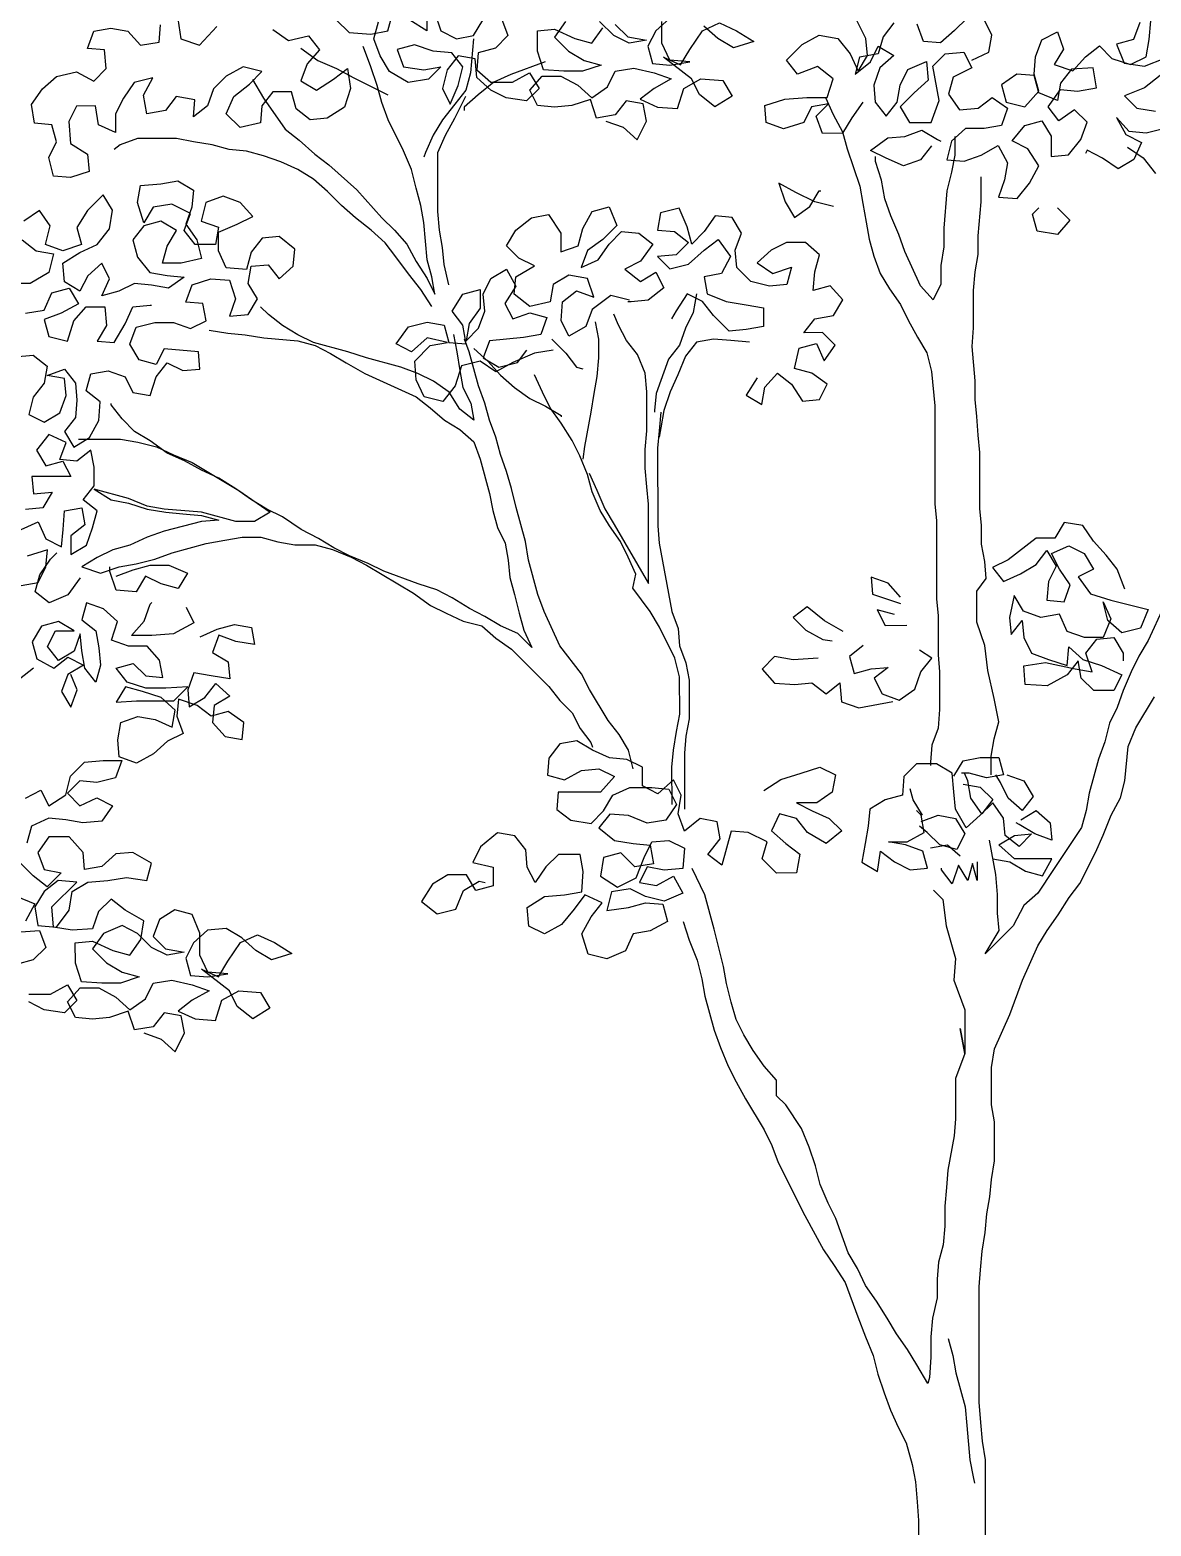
# Model space of a CAD drawing. Header units: metres. Extents: x 2.7 to 23.1, y -0.5 to 9.6.
# Drawn here: x 17.291 to 19.921, y 3.102 to 6.611 of the extents above; entities that cross this region are included whole.
import ezdxf

# ---------------------------------------------------------------- set-up
doc = ezdxf.new("R2010")
doc.units = ezdxf.units.M
doc.layers.add('ceco.net 89', color=7, linetype='Continuous')

msp = doc.modelspace()

# ---------------------------------------------------------------- linework, layer by layer
at = {"layer": 'ceco.net 89'}
for points in [[(17.6379, 6.637), (17.6452, 6.5896), (17.689, 6.575), (17.7292, 6.6188)], [(18.0103, 6.6337), (18.0395, 6.6045), (18.0906, 6.6009), (18.1308, 6.6083), (18.1417, 6.6484)], [(18.3973, 6.6377), (18.4119, 6.5976), (18.3828, 6.5683), (18.3426, 6.5573), (18.339, 6.5172), (18.3719, 6.488), (18.423, 6.488), (18.4631, 6.51), (18.4851, 6.4735), (18.4559, 6.4443), (18.4084, 6.4515), (18.3719, 6.4697), (18.339, 6.4989), (18.3353, 6.5427), (18.2952, 6.55), (18.2696, 6.5171), (18.2587, 6.4733), (18.277, 6.4368), (18.2952, 6.4806), (18.3061, 6.5244), (18.2805, 6.5573), (18.2367, 6.5609), (18.1929, 6.5755), (18.1527, 6.5645), (18.1674, 6.5243), (18.2149, 6.5171), (18.255, 6.5244), (18.2258, 6.4952), (18.1784, 6.4878), (18.1345, 6.5133), (18.1126, 6.5498), (18.098, 6.59), (18.1089, 6.6301)], [(18.222, 6.6522), (18.2221, 6.6083), (18.1819, 6.6339)], [(18.2403, 6.6522), (18.2549, 6.6084), (18.2915, 6.5902), (18.3316, 6.5975), (18.3535, 6.634)], [(18.7916, 6.6381), (18.7588, 6.6088), (18.7406, 6.5723), (18.7516, 6.5322), (18.7917, 6.5285), (18.8392, 6.5359), (18.7917, 6.5395), (18.7734, 6.5796), (18.7734, 6.6308)], [(19.2445, 6.4413), (19.219, 6.4048), (19.1971, 6.3683), (19.1497, 6.3682), (19.135, 6.4084), (19.1642, 6.4376), (19.1241, 6.4303), (19.1058, 6.3937), (19.0584, 6.3791), (19.0182, 6.3937), (19.0145, 6.4338), (19.062, 6.4485), (19.1131, 6.4522), (19.1606, 6.4522), (19.1751, 6.496), (19.1386, 6.5252), (19.0911, 6.5069), (19.0655, 6.5397), (19.102, 6.5763), (19.1422, 6.5982), (19.186, 6.591), (19.2152, 6.5545), (19.2335, 6.5143), (19.2554, 6.5509), (19.2517, 6.591), (19.2298, 6.6348)], [(19.3174, 6.6276), (19.2919, 6.5947), (19.2809, 6.5545), (19.2371, 6.5472), (19.2262, 6.507), (19.2627, 6.5363), (19.2809, 6.5728), (19.3175, 6.5509), (19.2846, 6.5217), (19.2701, 6.4815), (19.2737, 6.4414), (19.2993, 6.4085), (19.3249, 6.4414), (19.3321, 6.4816), (19.3503, 6.5181), (19.3941, 6.5364), (19.3978, 6.4926), (19.365, 6.4633), (19.3322, 6.4305), (19.3541, 6.394), (19.4052, 6.394), (19.4234, 6.4451), (19.4088, 6.5255), (19.4379, 6.5547), (19.4818, 6.5584), (19.5, 6.5219), (19.4562, 6.4999), (19.4453, 6.4598), (19.4709, 6.4233), (19.5147, 6.427), (19.5476, 6.4526), (19.5841, 6.427), (19.5695, 6.3869), (19.5294, 6.3795), (19.4856, 6.3795), (19.4527, 6.3502), (19.4418, 6.3064), (19.482, 6.3028), (19.5221, 6.3174), (19.5623, 6.3394), (19.5842, 6.2992), (19.577, 6.2591), (19.5624, 6.2189), (19.6062, 6.2153), (19.6354, 6.2518), (19.6572, 6.292), (19.6317, 6.3321), (19.5951, 6.3504), (19.6243, 6.3869), (19.6645, 6.3979), (19.6864, 6.3614), (19.6864, 6.3139), (19.7266, 6.3176), (19.7558, 6.3542), (19.7703, 6.3943), (19.7411, 6.4235), (19.7046, 6.3979), (19.679, 6.4308), (19.7082, 6.471), (19.7484, 6.4673), (19.7922, 6.4747), (19.7848, 6.5221), (19.7337, 6.5184), (19.7082, 6.4856), (19.7009, 6.4454), (19.6571, 6.4636), (19.6461, 6.5038), (19.6059, 6.5074), (19.5694, 6.4818), (19.5804, 6.4416), (19.6243, 6.4307), (19.6571, 6.4673), (19.6461, 6.5074), (19.6497, 6.5476), (19.6643, 6.5878), (19.7008, 6.606), (19.7154, 6.5659), (19.6935, 6.5294), (19.7374, 6.5148), (19.7665, 6.5477), (19.7994, 6.5733), (19.8286, 6.5441), (19.8724, 6.5295), (19.9089, 6.5478), (19.9162, 6.588), (19.9198, 6.6318)], [(19.489, 6.6387), (19.4598, 6.6095), (19.427, 6.5802), (19.3868, 6.5839), (19.3722, 6.624)], [(19.5, 6.5401), (19.5402, 6.5584), (19.5474, 6.5986), (19.5291, 6.6351)], [(17.8606, 6.6117), (17.8972, 6.5861), (17.9446, 6.5971), (17.9702, 6.5643), (17.941, 6.5314), (17.9264, 6.4912), (17.963, 6.4694), (18.0031, 6.495), (18.036, 6.5205), (18.0433, 6.4731), (18.0287, 6.4293), (17.9886, 6.4037), (17.9484, 6.4), (17.9156, 6.4255), (17.9046, 6.4657), (17.8607, 6.4656), (17.8352, 6.4327), (17.8316, 6.3926), (17.7842, 6.3816), (17.7513, 6.4144), (17.7695, 6.4546), (17.806, 6.4838), (17.8351, 6.5131), (17.7913, 6.524), (17.7512, 6.502), (17.722, 6.4728), (17.7074, 6.4326), (17.6746, 6.407), (17.6782, 6.4472), (17.6344, 6.4545), (17.6089, 6.4216), (17.5651, 6.4142), (17.5577, 6.458), (17.5796, 6.4982), (17.5358, 6.4872), (17.5103, 6.4507), (17.492, 6.4142), (17.4921, 6.3704), (17.4519, 6.3886), (17.4446, 6.4324), (17.4007, 6.4323), (17.3825, 6.3958), (17.3862, 6.3447), (17.4264, 6.3192), (17.4301, 6.279), (17.3863, 6.2644), (17.3461, 6.268), (17.3351, 6.3118), (17.3534, 6.3483), (17.3424, 6.3885), (17.3022, 6.3921), (17.2949, 6.4359), (17.3204, 6.4724), (17.3532, 6.5017), (17.4007, 6.5127), (17.4409, 6.4908), (17.47, 6.52), (17.4663, 6.5638), (17.4262, 6.5675), (17.4407, 6.6076), (17.4809, 6.615), (17.5211, 6.6077), (17.5503, 6.5749), (17.5941, 6.5822), (17.5977, 6.6224)], [(18.6421, 6.397), (18.6823, 6.3824), (18.7152, 6.3532), (18.7371, 6.3971), (18.7297, 6.4372), (18.6896, 6.4445), (18.664, 6.4116), (18.6202, 6.4042), (18.6056, 6.448), (18.5618, 6.4334), (18.5216, 6.4297), (18.4815, 6.4333), (18.4632, 6.4698), (18.4924, 6.5027), (18.5362, 6.5027), (18.5764, 6.4809), (18.6092, 6.4517), (18.6457, 6.4773), (18.6639, 6.5138), (18.7078, 6.5212), (18.7552, 6.5103), (18.7954, 6.4957), (18.7553, 6.4737), (18.7224, 6.4482), (18.7626, 6.4299), (18.8101, 6.4263), (18.8246, 6.4738), (18.8648, 6.4957), (18.9159, 6.4921), (18.9378, 6.4557), (18.8977, 6.4301), (18.8612, 6.4592), (18.8429, 6.4957), (18.7771, 6.5468), (18.8173, 6.5286), (18.8392, 6.5651), (18.8683, 6.6089), (18.9085, 6.6272), (18.9486, 6.609), (18.9888, 6.5835), (18.9414, 6.5688), (18.9048, 6.5907), (18.872, 6.6199)], [(18.547, 6.6305), (18.5215, 6.594), (18.5544, 6.5612), (18.5909, 6.5393), (18.6311, 6.5284), (18.5873, 6.5137), (18.5435, 6.5137), (18.496, 6.5173), (18.4813, 6.5611), (18.4813, 6.6086), (18.5215, 6.6123), (18.5689, 6.5904), (18.6091, 6.5795), (18.6346, 6.616)], [(18.6638, 6.6234), (18.6931, 6.5942), (18.7369, 6.5869), (18.6967, 6.5796), (18.6602, 6.5978), (18.6273, 6.6306)], [(19.8943, 6.6281), (19.8797, 6.588), (19.8395, 6.577), (19.8578, 6.5332), (19.9053, 6.5259), (19.9528, 6.5442)], [(17.8133, 6.4948), (17.8389, 6.451), (17.89, 6.378), (17.9229, 6.3525), (17.9595, 6.3197), (17.9923, 6.2941), (18.0581, 6.2358), (18.1166, 6.1701), (18.1458, 6.1409), (18.1751, 6.1081), (18.197, 6.068), (18.2226, 6.0278), (18.2409, 5.9913), (18.2336, 6.0315), (18.2226, 6.0716), (18.2152, 6.1593), (18.2078, 6.1994), (18.1969, 6.2396), (18.1859, 6.2834), (18.1676, 6.3272), (18.131, 6.4001), (18.1163, 6.4403), (18.1054, 6.4804), (18.0907, 6.5242), (18.0761, 6.5644), (18.0724, 6.5717)], [(17.9264, 6.5679), (17.9666, 6.5387), (18.0104, 6.5205), (18.0506, 6.4987), (18.1309, 6.4586)], [(18.3316, 6.5902), (18.3244, 6.5099), (18.3135, 6.4697), (18.288, 6.4368), (18.2588, 6.4003), (18.2369, 6.3637), (18.2187, 6.3236), (18.215, 6.3126)], [(18.4996, 6.5356), (18.4193, 6.5063), (18.3792, 6.488), (18.3427, 6.4588), (18.3099, 6.4295), (18.3099, 6.4222)], [(19.9418, 6.504), (19.9054, 6.4748), (19.8579, 6.4565), (19.8871, 6.4273), (19.931, 6.42)], [(18.2737, 6.0133), (18.2627, 6.0607), (18.2591, 6.1009), (18.2517, 6.141), (18.248, 6.1848), (18.2479, 6.3236), (18.2661, 6.3638), (18.288, 6.4039), (18.3135, 6.4551)], [(19.1569, 6.4522), (19.1752, 6.4121), (19.1971, 6.3719), (19.2081, 6.3318), (19.2374, 6.2442), (19.2448, 6.204), (19.2521, 6.1602), (19.2594, 6.12), (19.2704, 6.0799), (19.2851, 6.0397), (19.307, 6.0033), (19.3326, 5.9668), (19.3509, 5.9303), (19.3728, 5.8901), (19.3948, 5.8536), (19.4058, 5.8098), (19.4131, 5.7295), (19.4134, 5.4995), (19.417, 5.4593), (19.4172, 5.2768), (19.4209, 5.2366), (19.421, 5.1454), (19.4247, 5.1052), (19.4247, 5.0176), (19.4211, 4.9737), (19.4066, 4.9336), (19.403, 4.8934), (19.403, 4.8861)], [(19.9529, 6.3799), (19.9091, 6.3689), (19.8689, 6.3725), (19.8397, 6.4054), (19.8616, 6.3652), (19.8982, 6.347), (19.88, 6.3068), (19.8435, 6.2849), (19.8069, 6.3104), (19.7704, 6.3286), (19.7668, 6.3213)], [(18.2336, 5.9621), (18.208, 6.0022), (18.1788, 6.0387), (18.1495, 6.0789), (18.124, 6.1117), (18.0911, 6.1409), (18.0545, 6.1701), (18.0216, 6.1992), (17.9888, 6.2321), (17.9559, 6.2612), (17.9193, 6.2831), (17.8792, 6.3013), (17.839, 6.3159), (17.7988, 6.3268), (17.7586, 6.3304), (17.7185, 6.3414), (17.6747, 6.3486), (17.6345, 6.3559), (17.5432, 6.3558), (17.5031, 6.3412), (17.4885, 6.3302)], [(19.4053, 6.3392), (19.3798, 6.3064), (19.3396, 6.2917), (19.2994, 6.3099), (19.2629, 6.3282), (19.303, 6.3574), (19.3432, 6.3611), (19.3833, 6.3757), (19.4199, 6.3539), (19.4272, 6.3502)], [(19.46, 6.3612), (19.4601, 6.3174), (19.4528, 6.2772), (19.4419, 6.2334), (19.4347, 6.1458), (19.4347, 6.102), (19.4274, 6.0581), (19.4275, 6.0143), (19.4093, 5.9778), (19.38, 6.0106), (19.3434, 6.0909), (19.3288, 6.1311), (19.3105, 6.1749), (19.2959, 6.215), (19.2885, 6.2588), (19.2739, 6.3026), (19.2739, 6.3136)], [(19.8653, 6.336), (19.9019, 6.3105), (19.9311, 6.274)], [(17.2552, 5.8444), (17.299, 5.8481), (17.3319, 5.8225), (17.3247, 5.7824), (17.2991, 5.7495), (17.2882, 5.7093), (17.3247, 5.6911), (17.3612, 5.713), (17.3758, 5.7532), (17.3721, 5.7934), (17.3319, 5.8006), (17.3721, 5.8153), (17.3977, 5.7824), (17.4014, 5.7423), (17.3978, 5.7021), (17.3722, 5.6692), (17.3942, 5.6327), (17.4307, 5.6547), (17.4525, 5.6949), (17.4561, 5.7387), (17.4233, 5.7642), (17.4342, 5.8044), (17.4743, 5.8117), (17.5145, 5.7972), (17.5328, 5.7607), (17.573, 5.7534), (17.5875, 5.7972), (17.6131, 5.8301), (17.6496, 5.8119), (17.6897, 5.8156), (17.6861, 5.8557), (17.6057, 5.863), (17.5875, 5.8264), (17.5473, 5.8373), (17.5254, 5.8738), (17.54, 5.914), (17.5838, 5.925), (17.6276, 5.925), (17.6678, 5.9105), (17.7042, 5.9288), (17.6969, 5.9689), (17.6567, 5.9725), (17.6713, 6.0127), (17.7151, 6.0274), (17.7589, 6.0237), (17.7736, 5.9799), (17.759, 5.9398), (17.8028, 5.9435), (17.8247, 5.98), (17.8027, 6.0165), (17.81, 6.0566), (17.8502, 6.0603), (17.8758, 6.0275), (17.9086, 6.0567), (17.9122, 6.0969), (17.8757, 6.1261), (17.8355, 6.1224), (17.81, 6.0895), (17.7991, 6.0493), (17.7516, 6.0529), (17.7333, 6.0931), (17.7333, 6.1369), (17.7771, 6.1552), (17.8136, 6.1735), (17.7843, 6.2063), (17.7441, 6.2209), (17.704, 6.2062), (17.6931, 6.1624), (17.7333, 6.1479), (17.726, 6.1077), (17.6785, 6.1076), (17.6529, 6.1405), (17.6675, 6.1807), (17.6237, 6.2025), (17.5799, 6.1952), (17.558, 6.1586), (17.5433, 6.2061), (17.5506, 6.2463), (17.5981, 6.25), (17.6382, 6.2573), (17.6748, 6.2354), (17.6711, 6.1953), (17.6566, 6.1551), (17.6822, 6.1186), (17.6932, 6.0748), (17.6457, 6.0638), (17.6019, 6.0638), (17.6128, 6.1039), (17.6347, 6.1405), (17.5981, 6.1623), (17.558, 6.1513), (17.5325, 6.1185), (17.5435, 6.0783), (17.5727, 6.0418), (17.6129, 6.0346), (17.653, 6.0309), (17.6165, 6.0054), (17.5764, 6.0126), (17.5362, 6.0162), (17.4997, 5.9979), (17.4596, 5.987), (17.4778, 6.0271), (17.4595, 6.0636), (17.4267, 6.0344), (17.4084, 5.9979), (17.3719, 6.0197), (17.3682, 6.0635), (17.4084, 6.0891), (17.4485, 6.1074), (17.4777, 6.144), (17.4849, 6.1878), (17.463, 6.2243), (17.4265, 6.1877), (17.401, 6.1476), (17.412, 6.1074), (17.3682, 6.0928), (17.328, 6.1073), (17.3389, 6.1511), (17.3133, 6.1876), (17.2769, 6.162)], [(19.1754, 6.1966), (19.1316, 6.2076), (19.0877, 6.2294), (19.0476, 6.2513), (19.0622, 6.2075), (19.0841, 6.171), (19.1206, 6.1966), (19.1425, 6.2331), (19.1461, 6.2331)], [(19.5454, 4.8643), (19.5453, 4.9081), (19.5526, 4.9483), (19.5635, 4.9885), (19.5525, 5.0432), (19.5378, 5.1089), (19.5305, 5.1674), (19.5122, 5.2221), (19.5121, 5.2951), (19.534, 5.3244), (19.5303, 5.3645), (19.523, 5.4047), (19.5229, 5.4485), (19.5192, 5.4886), (19.5191, 5.6201), (19.5154, 5.6602), (19.5117, 5.7041), (19.5081, 5.7442), (19.508, 5.788), (19.5006, 5.8683), (19.5043, 5.9122), (19.5042, 5.9998), (19.5078, 6.0436), (19.515, 6.0838), (19.515, 6.1276), (19.5222, 6.2079), (19.5222, 6.2663)], [(18.6973, 5.9771), (18.6535, 5.9881), (18.6097, 5.9552), (18.5951, 5.915), (18.555, 5.893), (18.5367, 5.9295), (18.5403, 5.9733), (18.5731, 5.9989), (18.6133, 5.9844), (18.5987, 6.0282), (18.5549, 6.0354), (18.5184, 6.0135), (18.5111, 5.9733), (18.4636, 5.9623), (18.4271, 5.9915), (18.4307, 6.0317), (18.4745, 6.0573), (18.438, 6.0755), (18.4087, 6.1047), (18.4306, 6.1412), (18.4671, 6.1704), (18.5073, 6.1778), (18.5365, 6.134), (18.5365, 6.0902), (18.5767, 6.1048), (18.5876, 6.145), (18.6095, 6.1852), (18.6496, 6.1962), (18.6679, 6.1524), (18.6351, 6.1195), (18.5986, 6.0939), (18.584, 6.0537), (18.6242, 6.072), (18.6497, 6.1085), (18.6789, 6.1378), (18.7191, 6.1342), (18.7519, 6.1086), (18.7228, 6.0684), (18.6863, 6.0501), (18.7228, 6.021), (18.7593, 6.0429), (18.7776, 6.0064), (18.7411, 5.9772), (18.701, 5.9735), (18.6937, 5.9735)], [(18.9969, 5.7949), (18.9713, 5.7547), (19.0079, 5.7328), (19.0151, 5.773), (19.0443, 5.8059), (19.0772, 5.7803), (19.1028, 5.7402), (19.1429, 5.7439), (19.1612, 5.7804), (19.1246, 5.8059), (19.0845, 5.8168), (19.0954, 5.8643), (19.1355, 5.8753), (19.1538, 5.8352), (19.1793, 5.8717), (19.1501, 5.9009), (19.1063, 5.9008), (19.1318, 5.9337), (19.1756, 5.9411), (19.1975, 5.9776), (19.1683, 6.0104), (19.1281, 5.9994), (19.1317, 6.0433), (19.1426, 6.0834), (19.1097, 6.1126), (19.0659, 6.1126), (19.0294, 6.0943), (18.9966, 6.065), (19.0331, 6.0395), (19.0769, 6.0542), (19.066, 6.014), (19.0259, 6.0103), (18.982, 6.0212), (18.9492, 6.054), (18.9455, 6.0942), (18.96, 6.1344), (18.9381, 6.1709), (18.8979, 6.1745), (18.8724, 6.1379), (18.8432, 6.1087), (18.8322, 6.1489), (18.8139, 6.1927), (18.7701, 6.1817), (18.7629, 6.1415), (18.803, 6.1379), (18.8359, 6.1124), (18.8067, 6.0831), (18.7629, 6.0794), (18.7922, 6.0502), (18.836, 6.0612), (18.8724, 6.0941), (18.9053, 6.1197), (18.9345, 6.0796), (18.9127, 6.0394), (18.8725, 6.0321), (18.8798, 5.9919), (18.9237, 5.9737), (18.9711, 5.9664), (19.0113, 5.9592), (19.0113, 5.9154), (18.9712, 5.908), (18.931, 5.9043), (18.8945, 5.9408), (18.8689, 5.9736), (18.8324, 5.9919), (18.8069, 5.9517), (18.7959, 5.9334)], [(19.7012, 6.1935), (19.7304, 6.1643), (19.7012, 6.1314), (19.6537, 6.1387), (19.6427, 6.1788), (19.6573, 6.1934)], [(17.2732, 6.1182), (17.3061, 6.0927), (17.3463, 6.0854), (17.3354, 6.0416), (17.2916, 6.016), (17.2478, 6.016)], [(18.5185, 5.8601), (18.4747, 5.8528), (18.4236, 5.8308), (18.3835, 5.8089), (18.3469, 5.8344), (18.3031, 5.8234), (18.2886, 5.776), (18.2594, 5.7394), (18.2156, 5.7503), (18.1973, 5.7905), (18.1936, 5.8343), (18.2301, 5.8708), (18.2702, 5.8782), (18.2227, 5.8891), (18.1863, 5.8562), (18.1497, 5.8744), (18.1789, 5.9146), (18.2227, 5.9256), (18.2629, 5.9183), (18.2739, 5.8782), (18.314, 5.8746), (18.3067, 5.9184), (18.2811, 5.9512), (18.3066, 5.9914), (18.3468, 6.0024), (18.3468, 5.9586), (18.3213, 5.922), (18.314, 5.8819), (18.3432, 5.9111), (18.3578, 5.9513), (18.3541, 5.9914), (18.3723, 6.028), (18.4088, 6.0499), (18.4307, 6.0098), (18.4052, 5.9696), (18.4235, 5.9331), (18.4637, 5.9477), (18.5038, 5.9368), (18.4893, 5.8966), (18.4491, 5.8893), (18.3688, 5.8819), (18.3542, 5.8417), (18.3908, 5.8199), (18.4346, 5.8309), (18.4564, 5.8601)], [(17.2807, 5.9466), (17.3245, 5.954), (17.3427, 5.9942), (17.3829, 6.0051), (17.4048, 5.9687), (17.3647, 5.9467), (17.3245, 5.9321), (17.3355, 5.8919), (17.3793, 5.881), (17.3939, 5.9285), (17.4231, 5.9614), (17.4669, 5.9614), (17.4706, 5.9176), (17.4487, 5.8811), (17.4889, 5.8775), (17.5144, 5.9213), (17.5326, 5.9615), (17.5728, 5.9652), (17.5764, 5.9652)], [(18.8543, 5.9919), (18.847, 5.9481), (18.8288, 5.9115), (18.8142, 5.8714), (18.7887, 5.8385), (18.7596, 5.7581), (18.756, 5.718), (18.756, 5.7143)], [(18.2848, 5.8964), (18.2921, 5.8563), (18.2995, 5.8125), (18.3068, 5.7723), (18.3251, 5.7358), (18.3324, 5.6957), (18.2996, 5.7212), (18.274, 5.7613), (18.2374, 5.7869), (18.2009, 5.8051), (18.1607, 5.8196), (18.0804, 5.8415), (18.0366, 5.856), (17.9562, 5.8779), (17.9197, 5.8961), (17.8832, 5.918), (17.8503, 5.9435), (17.832, 5.9617)], [(18.6027, 5.5718), (18.621, 5.5316), (18.6393, 5.4878), (18.6613, 5.4513), (18.7417, 5.3127), (18.7416, 5.4113), (18.7415, 5.4989), (18.7379, 5.539), (18.7342, 5.5829), (18.7341, 5.6267), (18.7377, 5.6705), (18.7377, 5.7618), (18.734, 5.8056), (18.7157, 5.8494), (18.6901, 5.8822), (18.6718, 5.9187), (18.6608, 5.9442)], [(17.7116, 5.9069), (17.7554, 5.8996), (17.7956, 5.896), (17.8394, 5.8887), (17.9197, 5.8815), (17.9599, 5.8706), (17.9964, 5.8524), (18.0329, 5.8305), (18.0768, 5.805), (18.1973, 5.7503), (18.2302, 5.7248), (18.2631, 5.6956), (18.2996, 5.6737), (18.3325, 5.6446), (18.3471, 5.6044), (18.3691, 5.5241), (18.3765, 5.4839), (18.3874, 5.4438), (18.4057, 5.4073), (18.4131, 5.3671), (18.4168, 5.327), (18.4277, 5.2868), (18.4387, 5.243), (18.4497, 5.2029), (18.468, 5.1627), (18.4351, 5.1956), (18.395, 5.2138), (18.3584, 5.2357), (18.3219, 5.2539), (18.2817, 5.2794), (18.2452, 5.2976), (18.2014, 5.3122), (18.121, 5.3413), (18.0845, 5.3595), (18.0406, 5.3778), (18.0041, 5.396), (17.9676, 5.4179), (17.9274, 5.4397), (17.8836, 5.4689), (17.847, 5.4871), (17.8105, 5.509), (17.774, 5.5345), (17.7338, 5.56), (17.6936, 5.5782), (17.6534, 5.6001), (17.6133, 5.6183), (17.5731, 5.6475), (17.5365, 5.6694), (17.5073, 5.6986), (17.4817, 5.7314), (17.4817, 5.7351)], [(18.617, 5.9259), (18.6244, 5.8858), (18.6244, 5.842), (18.6208, 5.7982), (18.6135, 5.758), (18.6063, 5.7142), (18.5917, 5.6338), (18.5881, 5.6046)], [(18.7056, 4.8782), (18.6946, 4.922), (18.6727, 4.9585), (18.6471, 4.9913), (18.6032, 5.0643), (18.5849, 5.1008), (18.5337, 5.1664), (18.4972, 5.2467), (18.4825, 5.2869), (18.4605, 5.3672), (18.4532, 5.411), (18.4312, 5.4913), (18.4202, 5.5351), (18.4092, 5.5753), (18.3946, 5.6154), (18.3836, 5.6556), (18.369, 5.6957), (18.358, 5.7359), (18.3433, 5.776), (18.3213, 5.8563), (18.3104, 5.8855)], [(18.3323, 5.8636), (18.3652, 5.8344), (18.3944, 5.8016), (18.4273, 5.7724), (18.4638, 5.7469), (18.5004, 5.7287), (18.5369, 5.7068), (18.5369, 5.7032)], [(18.5148, 5.8857), (18.5477, 5.8529), (18.5733, 5.82), (18.5879, 5.8164)], [(18.9785, 5.8788), (18.9347, 5.8824), (18.8945, 5.886), (18.8544, 5.8787), (18.8289, 5.8458), (18.8106, 5.802), (18.7924, 5.7618), (18.7779, 5.718), (18.7706, 5.6778), (18.767, 5.6559)], [(18.797, 4.7943), (18.7969, 4.8819), (18.8005, 4.9221), (18.8078, 4.9659), (18.815, 5.0061), (18.8149, 5.0937), (18.8039, 5.1375), (18.7674, 5.2105), (18.7454, 5.247), (18.7052, 5.3017), (18.7125, 5.3346), (18.6942, 5.3747), (18.6759, 5.4112), (18.6503, 5.4477), (18.6284, 5.4842), (18.6101, 5.528), (18.5991, 5.5681), (18.5808, 5.6119), (18.5625, 5.6484), (18.5369, 5.6886), (18.5113, 5.725), (18.493, 5.7615), (18.4747, 5.8017)], [(18.7706, 5.7143), (18.7669, 5.6705), (18.7633, 5.6303), (18.7635, 5.4478), (18.7672, 5.4076), (18.7965, 5.247), (18.8112, 5.2069), (18.8149, 5.1667), (18.8295, 5.1266), (18.8369, 5.0864), (18.8369, 4.9951), (18.8297, 4.955), (18.8261, 4.9148), (18.8262, 4.7833)], [(17.2702, 5.4391), (17.3104, 5.4574), (17.3286, 5.4173), (17.3652, 5.399), (17.3688, 5.4392), (17.3724, 5.483), (17.4126, 5.4904), (17.4199, 5.4502), (17.3871, 5.4246), (17.3871, 5.3808), (17.4236, 5.4027), (17.4382, 5.4429), (17.4491, 5.4831), (17.4162, 5.5086), (17.4417, 5.5415), (17.4417, 5.5853), (17.4343, 5.6255), (17.4015, 5.5999), (17.3613, 5.6035), (17.3759, 5.6437), (17.3357, 5.6619), (17.3066, 5.6254), (17.3285, 5.5889), (17.3686, 5.5999), (17.3869, 5.5634), (17.2957, 5.5633), (17.2993, 5.5231), (17.3432, 5.5268), (17.3213, 5.4903), (17.2811, 5.4866)], [(17.4051, 5.651), (17.5037, 5.6511), (17.5439, 5.6438), (17.5877, 5.6329), (17.6279, 5.6147), (17.6717, 5.5965), (17.7813, 5.5309), (17.8544, 5.4798), (17.8179, 5.4579), (17.774, 5.4578), (17.6937, 5.4797), (17.6061, 5.4869), (17.5659, 5.4942), (17.5221, 5.5124), (17.4417, 5.5342), (17.4819, 5.5087), (17.5221, 5.5014), (17.5659, 5.4869), (17.6097, 5.4796), (17.6499, 5.476), (17.6937, 5.4724), (17.7339, 5.4615), (17.6937, 5.4578), (17.6061, 5.4358), (17.566, 5.4211), (17.5258, 5.4028), (17.4857, 5.3919), (17.4492, 5.3736), (17.4127, 5.3516), (17.4565, 5.3371), (17.5003, 5.3517), (17.5405, 5.359), (17.5843, 5.37), (17.6244, 5.3847), (17.7047, 5.4067), (17.7485, 5.414), (17.7887, 5.4213), (17.8325, 5.4214), (17.8727, 5.4105), (17.9128, 5.4032), (17.9603, 5.4032), (18.0005, 5.3923), (18.0443, 5.3741), (18.0808, 5.3559), (18.1904, 5.2903), (18.2306, 5.2611), (18.2671, 5.2429), (18.3073, 5.2247), (18.3511, 5.2137), (18.384, 5.1846), (18.4206, 5.159), (18.5083, 5.0715), (18.5339, 5.0387), (18.5631, 5.0095), (18.5814, 4.973), (18.607, 4.9401), (18.6106, 4.9292)], [(19.859, 5.2991), (19.8407, 5.3465), (19.8151, 5.3794), (19.7858, 5.4122), (19.7603, 5.4487), (19.7164, 5.456), (19.6946, 5.4194), (19.6507, 5.4194), (19.5851, 5.3682), (19.5486, 5.3499), (19.5742, 5.3171), (19.6143, 5.3354), (19.6508, 5.3573), (19.6763, 5.3902), (19.6983, 5.3537), (19.68, 5.3172), (19.6764, 5.2734), (19.7166, 5.2698), (19.7312, 5.3099), (19.7056, 5.3464), (19.6873, 5.3829), (19.7274, 5.4012), (19.764, 5.383), (19.7859, 5.3465), (19.7494, 5.3282), (19.7787, 5.2881), (19.8261, 5.2735), (19.9138, 5.2517), (19.8956, 5.2079), (19.8518, 5.1969), (19.8189, 5.226), (19.8079, 5.2698), (19.8262, 5.2297), (19.808, 5.1859), (19.7641, 5.1858), (19.724, 5.2004), (19.7057, 5.2405), (19.6619, 5.2332), (19.6217, 5.2478), (19.5998, 5.2843), (19.5888, 5.2331), (19.5925, 5.193), (19.6181, 5.2259), (19.6218, 5.1857), (19.64, 5.1492), (19.6802, 5.1346), (19.724, 5.1201), (19.7277, 5.1639), (19.7605, 5.1347), (19.8044, 5.1201), (19.8518, 5.0983), (19.8336, 5.0618), (19.7862, 5.0617), (19.7569, 5.0909), (19.7496, 5.131), (19.7241, 5.0982), (19.6766, 5.0726), (19.6255, 5.0762), (19.6218, 5.12), (19.6729, 5.1273), (19.7423, 5.1128), (19.7825, 5.1055), (19.7678, 5.1493), (19.7934, 5.1822), (19.8335, 5.1859), (19.8555, 5.1494), (19.8555, 5.1311)], [(17.2703, 5.3077), (17.3105, 5.315), (17.3287, 5.3515), (17.3323, 5.3917), (17.2849, 5.3771)], [(17.4091, 5.3261), (17.3799, 5.2859), (17.3361, 5.2676), (17.3032, 5.2931), (17.3141, 5.3333), (17.3396, 5.3698), (17.3542, 5.3844)], [(17.493, 5.3298), (17.5332, 5.3444), (17.5733, 5.3554), (17.6171, 5.3555), (17.661, 5.3372), (17.6391, 5.3007), (17.5989, 5.3116), (17.5624, 5.3299), (17.5405, 5.2933), (17.4931, 5.2969), (17.4784, 5.3407), (17.4784, 5.3517)], [(19.3332, 5.2804), (19.304, 5.3132), (19.2638, 5.3278), (19.2675, 5.2876), (19.3332, 5.2658)], [(17.6903, 5.1876), (17.7305, 5.2059), (17.7706, 5.2169), (17.8108, 5.2096), (17.8181, 5.1694), (17.7743, 5.1767), (17.7341, 5.1913), (17.7196, 5.1511), (17.7561, 5.1292), (17.7598, 5.0891), (17.716, 5.0963), (17.6758, 5.1036), (17.6612, 5.0634), (17.6649, 5.0233), (17.7014, 5.0452), (17.7269, 5.0781), (17.7598, 5.0489), (17.7233, 5.027), (17.7197, 4.9868), (17.7489, 4.954), (17.7891, 4.9467), (17.7927, 4.9869), (17.7562, 5.0124), (17.716, 5.0014), (17.6832, 5.0269), (17.6393, 5.0415), (17.6357, 5.0013), (17.6504, 4.9612), (17.6139, 4.9429), (17.581, 4.9136), (17.5409, 4.8917), (17.5007, 4.9063), (17.497, 4.9464), (17.5043, 4.9866), (17.5444, 5.0012), (17.5846, 4.994), (17.6248, 4.9758), (17.6321, 5.0159), (17.5992, 5.0451), (17.5553, 5.0597), (17.5152, 5.0706), (17.4933, 5.0341), (17.5408, 5.0377), (17.6284, 5.0378), (17.6612, 5.0707), (17.6101, 5.067), (17.5626, 5.067), (17.5188, 5.0815), (17.4932, 5.1144), (17.5334, 5.1254), (17.5626, 5.0962), (17.6028, 5.0926), (17.5954, 5.1327), (17.5662, 5.1656), (17.5224, 5.1655), (17.4822, 5.1801), (17.4968, 5.2239), (17.4639, 5.2531), (17.4237, 5.2677), (17.4128, 5.2275), (17.4457, 5.202), (17.453, 5.1618), (17.4567, 5.1216), (17.4458, 5.0815), (17.4202, 5.1143), (17.4129, 5.1545), (17.4092, 5.1946), (17.3946, 5.1544), (17.3581, 5.1325), (17.3325, 5.1653), (17.3508, 5.2019), (17.3946, 5.2019), (17.358, 5.2238), (17.3179, 5.2128), (17.296, 5.1763), (17.307, 5.1361), (17.3472, 5.1142), (17.38, 5.1398), (17.4165, 5.1216), (17.3801, 5.0997), (17.3655, 5.0595), (17.3874, 5.023), (17.402, 5.0632), (17.3874, 5.0997)], [(17.6574, 5.2569), (17.6757, 5.2204), (17.6282, 5.1948), (17.5771, 5.1911), (17.5297, 5.1911), (17.5588, 5.224), (17.5734, 5.2641), (17.5771, 5.2678)], [(19.1982, 5.1999), (19.1544, 5.2254), (19.1142, 5.2583), (19.0813, 5.2327), (19.1106, 5.2035), (19.1508, 5.1816), (19.1727, 5.178)], [(19.3187, 5.2402), (19.2785, 5.2511), (19.2968, 5.2146), (19.3479, 5.2147)], [(19.9503, 5.259), (19.9138, 5.1787), (19.892, 5.1421), (19.8737, 5.1056), (19.8555, 5.0618), (19.841, 5.0216), (19.8227, 4.9851), (19.8118, 4.9412), (19.7973, 4.9011), (19.7754, 4.8207), (19.7682, 4.7806), (19.7572, 4.7404), (19.6916, 4.6417), (19.6916, 4.6417), (19.6552, 4.5869), (19.6223, 4.5577), (19.5968, 4.5102), (19.5312, 4.4444), (19.564, 4.4992), (19.5603, 4.5394), (19.5602, 4.5832), (19.5565, 4.6307), (19.5419, 4.711)], [(19.2457, 5.1671), (19.2129, 5.1415), (19.2239, 5.1014), (19.264, 5.1123), (19.3042, 5.116), (19.2713, 5.0904), (19.2896, 5.054), (19.3298, 5.0394), (19.3663, 5.065), (19.3809, 5.1052), (19.4064, 5.138), (19.3772, 5.1563)], [(19.1398, 5.1378), (19.0814, 5.1341), (19.0376, 5.1413), (19.0084, 5.1121), (19.0377, 5.0793), (19.0851, 5.0757), (19.1253, 5.0794), (19.1582, 5.0538), (19.191, 5.0794), (19.1947, 5.0356), (19.2349, 5.021), (19.3152, 5.0357)], [(17.2997, 5.1142), (17.2669, 5.0886)], [(19.5325, 2.9365), (19.5322, 3.2578), (19.5249, 3.3016), (19.5212, 3.3455), (19.5175, 3.3929), (19.5173, 3.6631), (19.5209, 3.7033), (19.5245, 3.7471), (19.5317, 3.7909), (19.5354, 3.8347), (19.5426, 3.8749), (19.5462, 3.915), (19.5535, 3.9589), (19.5534, 4.0501), (19.5461, 4.0903), (19.546, 4.1779), (19.5533, 4.2217), (19.5897, 4.3021), (19.6188, 4.3825), (19.6553, 4.4628), (19.6771, 4.4993), (19.7027, 4.5359), (19.7282, 4.5761), (19.7537, 4.6089), (19.7902, 4.682), (19.8084, 4.7222), (19.8266, 4.7697), (19.8485, 4.8098), (19.8594, 4.85), (19.8666, 4.9303), (19.8848, 4.9742), (19.9286, 5.0472)], [(19.0123, 4.8273), (19.0525, 4.8529), (19.0999, 4.8676), (19.1437, 4.8822), (19.1803, 4.864), (19.173, 4.8238), (19.1365, 4.7982), (19.089, 4.7982), (19.1256, 4.78), (19.1658, 4.7618), (19.195, 4.7326), (19.1585, 4.7033), (19.1147, 4.7288), (19.0891, 4.7617), (19.0489, 4.7726), (19.0307, 4.7324), (19.0636, 4.7032), (19.0965, 4.6777), (19.0892, 4.6339), (19.0417, 4.6338), (19.0088, 4.6667), (19.0198, 4.7069), (18.9759, 4.7287), (18.9358, 4.7323), (18.9139, 4.652), (18.881, 4.6775), (18.9102, 4.7141), (18.9029, 4.7542), (18.8627, 4.7615), (18.8262, 4.7322), (18.8116, 4.7724), (18.8188, 4.8162), (18.8006, 4.8527), (18.7641, 4.8198), (18.7275, 4.838), (18.7275, 4.8818), (18.691, 4.9001), (18.6508, 4.9037), (18.6106, 4.9219), (18.5741, 4.9438), (18.534, 4.9364), (18.5084, 4.9035), (18.5048, 4.8634), (18.545, 4.8525), (18.5851, 4.8744), (18.6253, 4.8781), (18.6618, 4.8599), (18.629, 4.8233), (18.5304, 4.8232), (18.5268, 4.7831), (18.5597, 4.7575), (18.6071, 4.7503), (18.6363, 4.7795), (18.6582, 4.8161), (18.6983, 4.8343), (18.7495, 4.8344), (18.7896, 4.8308), (18.8079, 4.7943), (18.7824, 4.7577), (18.7386, 4.7504), (18.6948, 4.7686), (18.6509, 4.7722), (18.6254, 4.7394), (18.6619, 4.7102), (18.7058, 4.7029), (18.7459, 4.6993), (18.7533, 4.6555), (18.7095, 4.6481), (18.6766, 4.681), (18.6364, 4.67), (18.6292, 4.6262), (18.6693, 4.6006), (18.7131, 4.6226), (18.7314, 4.6701), (18.7496, 4.7066), (18.7897, 4.7103), (18.8263, 4.6921), (18.8227, 4.6446), (18.7788, 4.6409), (18.7387, 4.6482), (18.7205, 4.6116), (18.7606, 4.6044), (18.8008, 4.6263), (18.8227, 4.5862), (18.7789, 4.5679), (18.7351, 4.5788), (18.6986, 4.597), (18.6548, 4.5897), (18.6438, 4.5459), (18.695, 4.5532), (18.7351, 4.5642), (18.7753, 4.5606), (18.7863, 4.5204), (18.7461, 4.4985), (18.706, 4.4911), (18.6877, 4.451), (18.6439, 4.4327), (18.6001, 4.4436), (18.5855, 4.491), (18.6073, 4.5312), (18.6329, 4.5641), (18.5927, 4.5823), (18.5672, 4.5494), (18.538, 4.5129), (18.4978, 4.491), (18.4613, 4.5092), (18.4576, 4.553), (18.4978, 4.5786), (18.5452, 4.5823), (18.5854, 4.5896), (18.589, 4.6371), (18.5817, 4.6772), (18.5305, 4.6772), (18.5014, 4.648), (18.4758, 4.6114), (18.4575, 4.6479), (18.4539, 4.6881), (18.4283, 4.7209), (18.3881, 4.7282), (18.348, 4.6953), (18.3297, 4.6588), (18.3772, 4.6478), (18.3773, 4.604), (18.3371, 4.593), (18.3152, 4.6295), (18.2714, 4.6295), (18.2349, 4.6076), (18.2093, 4.5674), (18.2459, 4.5382), (18.2897, 4.5492), (18.3079, 4.593), (18.3444, 4.615), (18.359, 4.6113)], [(17.2805, 4.8097), (17.317, 4.828), (17.3353, 4.7915), (17.3754, 4.8171), (17.3863, 4.8609), (17.4191, 4.8938), (17.463, 4.8975), (17.5068, 4.8976), (17.4922, 4.8574), (17.4484, 4.8464), (17.4082, 4.85), (17.379, 4.8208), (17.4083, 4.7916), (17.4484, 4.8099), (17.485, 4.7917), (17.4594, 4.7551), (17.4156, 4.7514), (17.3755, 4.7587), (17.3353, 4.7623), (17.2951, 4.744), (17.2842, 4.7038)], [(19.5492, 4.6672), (19.5894, 4.6599), (19.6259, 4.638), (19.6661, 4.6271), (19.6879, 4.6673), (19.6003, 4.6672), (19.5638, 4.7), (19.6003, 4.722), (19.6404, 4.7257), (19.6112, 4.6964), (19.5784, 4.722), (19.5747, 4.7621), (19.5491, 4.7986), (19.5199, 4.7694), (19.4871, 4.7401), (19.4615, 4.7839), (19.4578, 4.8241), (19.4541, 4.8679), (19.4176, 4.8898), (19.3701, 4.8897), (19.3409, 4.8605), (19.3373, 4.8167), (19.2972, 4.8057), (19.2607, 4.7837), (19.257, 4.7436), (19.2498, 4.7034), (19.2425, 4.6596), (19.279, 4.6377), (19.2863, 4.6852), (19.3192, 4.6597), (19.3557, 4.6414), (19.3959, 4.6451), (19.3849, 4.6853), (19.3447, 4.6998), (19.3045, 4.7071), (19.3484, 4.7072), (19.3885, 4.7291), (19.3812, 4.7693), (19.3702, 4.7802)], [(19.4577, 4.8606), (19.4796, 4.8971), (19.5198, 4.9045), (19.5636, 4.9045), (19.5746, 4.8644), (19.5344, 4.857), (19.4943, 4.8679), (19.476, 4.8679)], [(19.4797, 4.8424), (19.5198, 4.8351), (19.5491, 4.8059), (19.5235, 4.773), (19.498, 4.8095), (19.4906, 4.8497), (19.4833, 4.8679)], [(19.5819, 4.8644), (19.6221, 4.8498), (19.644, 4.8133), (19.6185, 4.7804), (19.5856, 4.8096), (19.5673, 4.8461), (19.5563, 4.8643)], [(19.3848, 4.7693), (19.3629, 4.8057), (19.3555, 4.8313)], [(19.6148, 4.7585), (19.6513, 4.7805), (19.6842, 4.7513), (19.6879, 4.7111), (19.6477, 4.7257), (19.6112, 4.7476), (19.6039, 4.7512)], [(19.3812, 4.7546), (19.4213, 4.7693), (19.4615, 4.762), (19.4834, 4.7255), (19.4652, 4.689), (19.425, 4.6999), (19.3958, 4.7291), (19.3775, 4.7437)], [(17.5585, 4.2587), (17.5986, 4.2441), (17.6315, 4.2149), (17.6534, 4.2587), (17.6461, 4.2989), (17.6059, 4.3062), (17.5804, 4.2733), (17.5366, 4.2659), (17.5219, 4.3097), (17.4781, 4.2951), (17.4379, 4.2914), (17.3978, 4.295), (17.3795, 4.3315), (17.4087, 4.3644), (17.4525, 4.3644), (17.4927, 4.3426), (17.5256, 4.3134), (17.562, 4.339), (17.5803, 4.3755), (17.6241, 4.3829), (17.6715, 4.3719), (17.7117, 4.3574), (17.6716, 4.3354), (17.6387, 4.3098), (17.6789, 4.2916), (17.7264, 4.288), (17.7409, 4.3355), (17.7811, 4.3574), (17.8322, 4.3538), (17.8541, 4.3173), (17.814, 4.2918), (17.7775, 4.3209), (17.7592, 4.3574), (17.6934, 4.4085), (17.7336, 4.3903), (17.7555, 4.4268), (17.7846, 4.4706), (17.8248, 4.4889), (17.865, 4.4707), (17.9051, 4.4452), (17.8577, 4.4305), (17.8212, 4.4524), (17.7883, 4.4816), (17.7517, 4.5035), (17.7079, 4.4998), (17.6751, 4.4705), (17.6569, 4.434), (17.6679, 4.3938), (17.708, 4.3902), (17.7555, 4.3976), (17.708, 4.4012), (17.6897, 4.4413), (17.6897, 4.4924), (17.6714, 4.5362), (17.6312, 4.5472), (17.5947, 4.5252), (17.5802, 4.485), (17.6094, 4.4559), (17.6532, 4.4486), (17.6131, 4.4413), (17.5765, 4.4595), (17.5436, 4.4923), (17.5071, 4.5105), (17.4633, 4.4922), (17.4378, 4.4557), (17.4707, 4.4229), (17.5072, 4.401), (17.5474, 4.3901), (17.5036, 4.3754), (17.4598, 4.3754), (17.4123, 4.379), (17.3977, 4.4228), (17.3976, 4.4703), (17.4378, 4.474), (17.4853, 4.4521), (17.5254, 4.4412), (17.551, 4.4777), (17.5582, 4.5215), (17.5144, 4.5471), (17.4815, 4.5726), (17.4523, 4.5433), (17.4378, 4.5032), (17.3903, 4.4995), (17.3465, 4.5067), (17.3428, 4.5542), (17.4011, 4.6127), (17.3573, 4.6163), (17.3245, 4.5907), (17.3026, 4.5542), (17.31, 4.5104), (17.3538, 4.5067), (17.3829, 4.5469), (17.3902, 4.5908), (17.4267, 4.6127), (17.4742, 4.6164), (17.518, 4.6237), (17.5654, 4.6165), (17.5764, 4.6566), (17.5325, 4.6822), (17.4924, 4.6785), (17.4595, 4.6492), (17.4194, 4.6419), (17.4157, 4.6821), (17.3828, 4.7185), (17.3353, 4.7185), (17.3098, 4.682), (17.3244, 4.6418), (17.3646, 4.6345), (17.3318, 4.6017), (17.2989, 4.6272), (17.2697, 4.6564)], [(19.4031, 4.6926), (19.4433, 4.6999), (19.4725, 4.6744)], [(19.397, 3.4366), (19.3714, 3.4804), (19.3494, 3.5169), (19.3239, 3.5534), (19.3019, 3.5899), (19.2763, 3.63), (19.2507, 3.6665), (19.2324, 3.7066), (19.2105, 3.7431), (19.1812, 3.8234), (19.1629, 3.8599), (19.1446, 3.9037), (19.1336, 3.9475), (19.119, 3.9913), (19.1007, 4.0351), (19.0641, 4.0899), (19.0422, 4.1117), (19.0422, 4.1483), (19.0129, 4.1811), (18.9873, 4.2176), (18.9654, 4.2541), (18.9471, 4.2906), (18.9361, 4.3307), (18.9251, 4.3745), (18.9178, 4.4147), (18.8958, 4.5023), (18.8738, 4.5826), (18.8446, 4.6446)], [(19.5127, 4.6598), (19.5127, 4.616), (19.5017, 4.6562), (19.4908, 4.616), (19.4689, 4.6525), (19.4543, 4.6087), (19.4287, 4.6415), (19.4287, 4.6452)], [(17.2588, 4.5797), (17.3026, 4.5615), (17.2807, 4.5213)], [(19.4105, 4.594), (19.4325, 4.5721), (19.4398, 4.5101), (19.4618, 4.4334), (19.4582, 4.3823), (19.4838, 4.313), (19.4839, 4.2107), (19.4729, 4.2691), (19.4839, 4.2107), (19.462, 4.1523), (19.4621, 4.0574), (19.4585, 4.0172), (19.444, 3.9369), (19.4404, 3.8967), (19.4368, 3.8529), (19.4368, 3.8054), (19.4332, 3.7616), (19.4223, 3.7214), (19.4187, 3.6813), (19.4187, 3.6374), (19.4078, 3.59), (19.4042, 3.5462), (19.4042, 3.4987), (19.4006, 3.4512), (19.397, 3.4366)], [(17.2698, 4.4957), (17.3136, 4.4994), (17.3283, 4.4593), (17.2991, 4.43), (17.2589, 4.419)], [(18.8228, 4.5205), (18.8374, 4.4767), (18.8557, 4.4292), (18.8667, 4.3854), (18.874, 4.3453), (18.896, 4.265), (18.9107, 4.2248), (18.929, 4.181), (18.9473, 4.1445), (18.9692, 4.1044), (19.0131, 4.0314), (19.0314, 3.9949), (19.046, 3.9547), (19.1082, 3.8307), (19.1521, 3.7504), (19.1777, 3.7139), (19.2033, 3.6738), (19.2325, 3.5935), (19.2508, 3.546), (19.2691, 3.5022), (19.2801, 3.4584), (19.2948, 3.4146), (19.3094, 3.3745), (19.3277, 3.3343), (19.346, 3.2978), (19.3606, 3.2467), (19.368, 3.2066), (19.3717, 3.1591), (19.3754, 3.1153), (19.3758, 2.6954)], [(17.2882, 4.3497), (17.3393, 4.3497), (17.3795, 4.3717), (17.4014, 4.3352), (17.3722, 4.306), (17.3247, 4.3132), (17.2882, 4.3314)], [(19.4444, 3.5425), (19.4553, 3.5024), (19.4627, 3.4622), (19.4847, 3.3819), (19.4884, 3.3381), (19.4957, 3.2578), (19.5031, 3.2176), (19.5067, 3.203)]]:
    msp.add_lwpolyline(points, dxfattribs=at)

doc.saveas('drawing.dxf')
